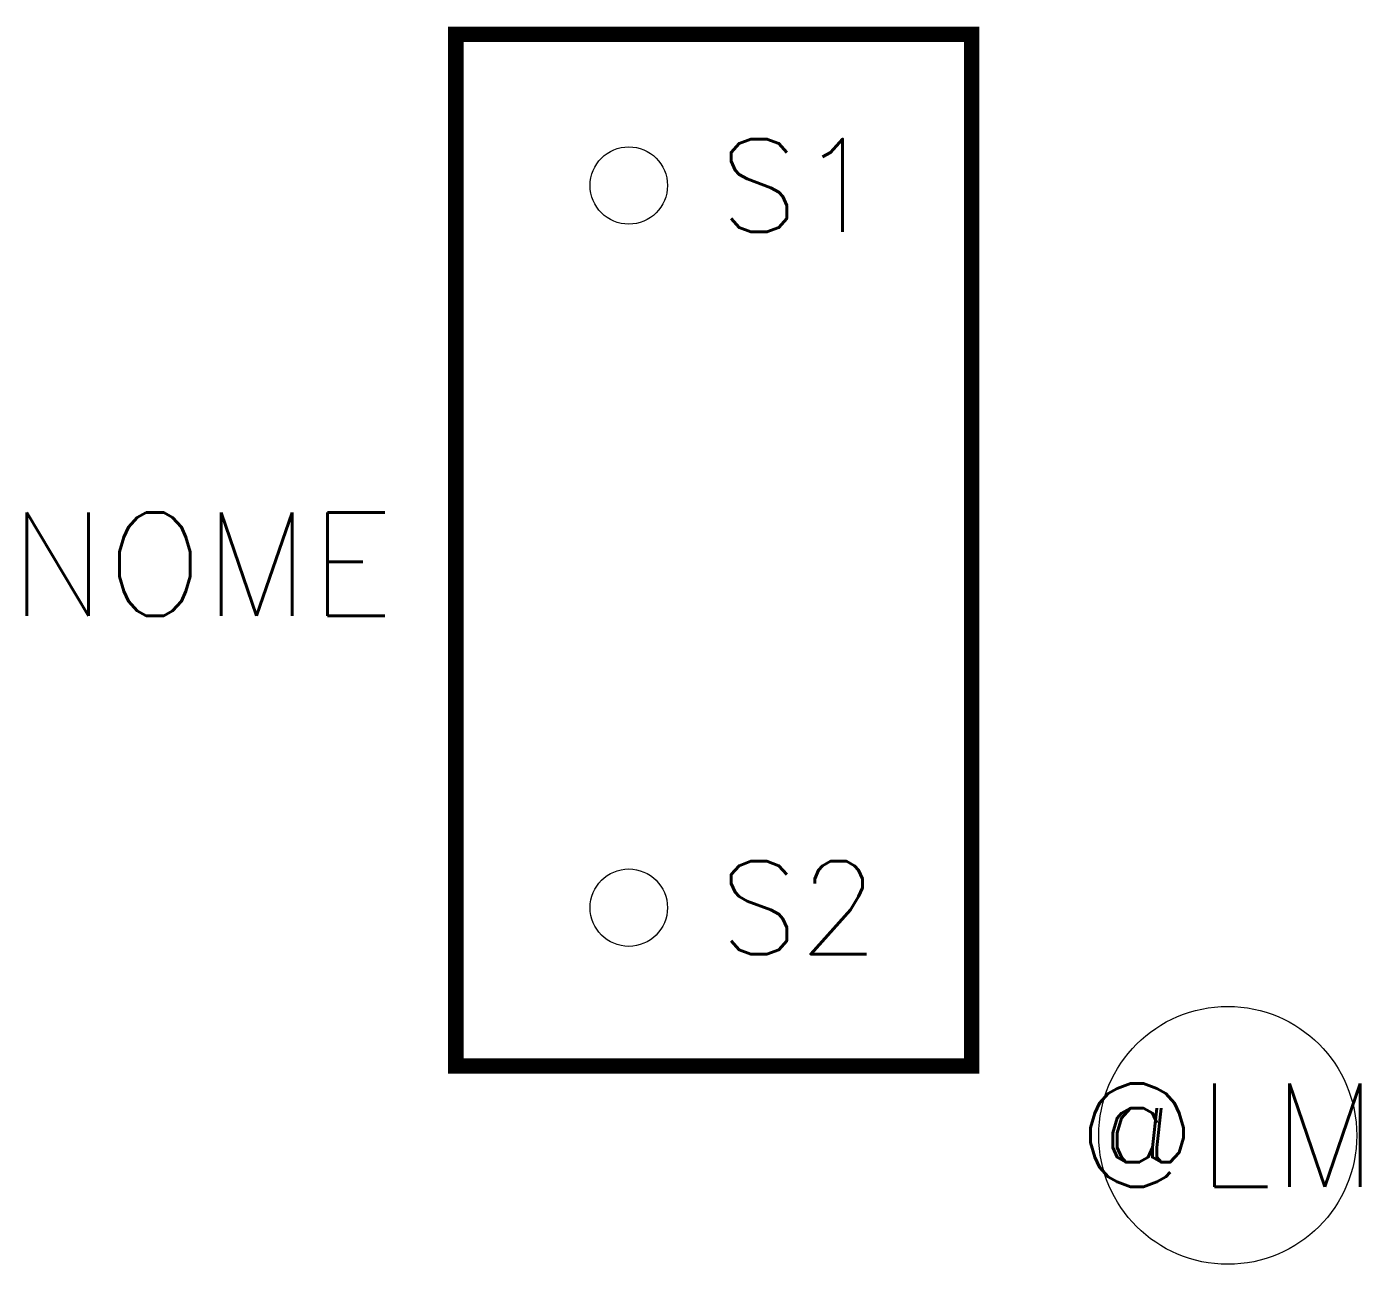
# Model space of a CAD drawing. Header units: millimetres. Extents: x -8.3 to 17.5, y -23.8 to 0.2.
import ezdxf
from ezdxf.enums import TextEntityAlignment as Align

# ---------------------------------------------------------------- set-up
doc = ezdxf.new("R2010")
doc.units = ezdxf.units.MM
doc.styles.add('ROMANS', font='romans', dxfattribs={"height": 0.2})

msp = doc.modelspace()

# ---------------------------------------------------------------- linework, layer by layer
at = {"color": 5, "const_width": 0.3}
msp.add_lwpolyline([(0, 0), (10, 0), (10, -20), (0, -20)], close=True, dxfattribs=at)
for centre, radius in [((3.353, -2.929), 0.75), ((3.353, -16.929), 0.75), ((14.963, -21.343), 2.5)]:
    msp.add_circle(centre, radius)

# ---------------------------------------------------------------- texts
at = {"color": 7, "style": 'ROMANS', "flags": 4}
for tag, text, height, p in [('S1', 'S1', 1.8, (6.647, -2.929)), ('NOME', 'NOME', 2, (-4.932, -10.27)), ('S2', 'S2', 1.8, (6.647, -16.929)), ('@LM', '@LM', 2, (14.96, -21.34))]:
    msp.add_attdef(tag, text=text, height=height, dxfattribs=at).set_placement(p, align=Align.MIDDLE_CENTER)

doc.saveas('drawing.dxf')
